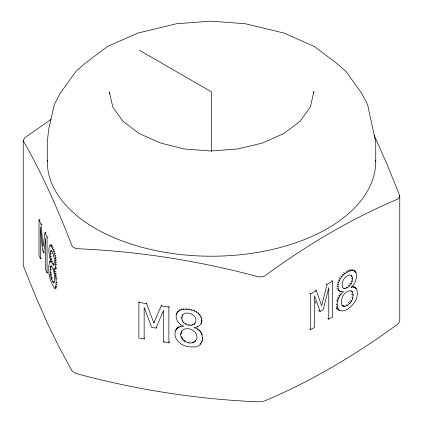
<?xml version="1.0" encoding="UTF-8"?>
<svg xmlns="http://www.w3.org/2000/svg" width="423" height="423" viewBox="0 0 423 423"><rect width="100%" height="100%" fill="white"/><g stroke="black" fill="none" stroke-linecap="round" stroke-linejoin="round"><path stroke-width="0.63" d="M313.877 92.891L313.877 91.574L310.371 106.956L300.087 121.29L283.727 133.599L262.408 143.043L237.578 148.981L210.934 151.006L184.291 148.981L160.428 142.969L139.273 133.599L123.04 121.385L112.835 107.162L109.356 91.897L109.356 93.874M50.755 261.43L49.655 261.599C47.487 270.207 49.306 280.951 54.567 288.248L55.106 288.227C57.422 281.956 55.503 274.596 53.737 268.309L54.62 269.07L56.275 268.817M50.506 253.663L50.628 251.347L50.993 250.252L51.585 250.384C54.102 254.731 54.911 260.282 53.806 265.152L53.213 265.004C51.067 261.657 50.596 257.549 50.506 253.663L51.606 253.488M54.62 269.07L55.276 268.69C56.492 260.811 55.223 251.59 50.39 245.102L49.898 245.123C47.646 250.548 49.708 257.047 51.061 262.54L49.655 261.599M50.258 269.71L50.57 266.294L50.818 265.824L51.495 265.93C54.387 270.942 55.207 277.314 53.991 282.918L53.319 282.85C50.834 278.974 50.369 274.204 50.258 269.71L51.357 269.541M339.854 310.783C334.075 305.718 338.384 295.709 343.598 291.621L341.255 291.875L339.431 291.109C334.9 283.431 342.033 274.046 349.298 271.08C360.549 266.897 356.716 284.198 350.916 287.397C359.613 284.869 358.027 297.972 354.648 302.218C351.291 306.834 344.872 313.11 338.781 310.159M175.645 330.807L177.935 327.032C169.285 336.861 181.446 347.769 191.841 346.871C205.409 348.97 205.594 329.834 193.829 327.666C197.092 327.508 200.343 325.853 201.475 322.633M177.517 311.804C173.874 317.271 177.887 324.473 183.831 326.122L180.087 326.736L177.343 328.301M352.1 281.559L352.433 278.836L352.105 276.452L351.127 275.14L349.493 274.934C344.333 276.298 341.017 281.993 342.419 287.154L343.413 288.428L345.036 288.623C348.388 287.624 351.153 284.949 352.1 281.559L351.021 280.941M352.734 298.226L353.115 295.106L352.708 292.298L351.582 290.844C344.845 289.803 339.886 298.506 341.784 304.512C345.031 309.668 352.11 302.376 352.734 298.226L351.661 297.602M44.716 252.579L43.617 252.748L45.636 238.255L45.636 269.832L47.053 272.893L48.153 272.719M46.096 232.544L44.997 232.713L43.024 246.657L41.063 224.243L39.016 219.828L40.116 219.659M201.084 323.479L201.983 319.809M201.776 321.644L201.977 320.512M182.218 315.611L183.577 313.945C189.197 310.947 198.16 315.87 195.442 322.765L194.083 324.404C188.108 327.656 178.781 321.697 182.609 314.765M181.351 331.727C185.967 324.399 200.227 331.399 196.314 339.928C191.339 347.706 176.513 339.542 181.747 330.881M181.419 333.292L181.626 332.155M327.698 318.545L328.771 319.164L332.652 316.927L332.652 281.184L327.032 284.43L321.644 305.734L316.293 290.627L315.22 290.009M139.278 301.562L138.881 302.408L138.881 338.151L144.153 338.971L144.153 307.389L151.714 327.402L156.045 328.074L163.579 310.397L163.579 341.974L168.877 342.794L169.464 341.52M146.924 302.746L146.527 303.592L153.835 322.918L161.597 305.015M374.075 135.085L387.066 164.357L399.772 195.87L399.772 320.703L398.408 323.643C356.689 354.257 312.068 380.98 264.312 401.062L259.214 401.85C197.292 399.407 135.857 389.652 76.04 373.514L72.312 371.357L59.606 348.134L47.773 324.039L35.934 297.12L23.228 265.602L23.228 140.774L24.592 137.835L51.167 119.318M144.153 338.971L144.544 338.12M153.835 322.918L154.231 322.072M156.045 328.074L156.441 327.222M168.877 342.794L168.877 307.05L169.269 306.199M163.579 341.974L163.976 341.128M176.285 314.749L176.677 313.898M176.925 313.078L178.39 310.826M177.998 311.672L179.495 310.535L180.087 309.266M179.495 310.535L181.33 309.747L181.721 308.896M181.33 309.747L183.476 309.298L183.868 308.446M176.354 329.443L176.941 328.174M181.763 318.117L182.355 316.843M183.476 309.298L185.967 309.208L186.358 308.356M178.591 327.397L178.982 326.551M182.218 320.719L182.609 319.873M180.087 326.736L180.478 325.884M185.967 309.208L188.817 309.488L189.208 308.642M183.577 322.781L183.968 321.929M188.817 309.488L191.619 310.075L192.01 309.229M180.827 334.561L181.224 333.715M185.792 324.251L186.183 323.405M181.351 337.586L181.747 336.734M191.619 310.075L194.109 310.931L194.506 310.08M182.006 338.881L182.599 337.607M188.817 325.097L189.208 324.251M182.926 340.034L183.318 339.188M201.586 320.655C201.634 317.033 199.296 313.866 196.293 312.047L196.684 311.196M184.105 341.023L184.497 340.177M191.857 325.192L192.254 324.341M198.16 313.422L198.556 312.576M185.496 341.816L185.887 340.964M194.083 324.404L194.675 323.13M199.661 314.998L200.053 314.152M200.729 316.732L201.126 315.881M188.901 342.804L189.293 341.953M197.118 327.037L197.509 326.191M201.374 318.614L201.766 317.768M197.594 329.443L197.99 328.592M192.264 342.863L192.655 342.017M199.096 330.569L199.492 329.723M193.623 342.503L194.014 341.657M194.765 341.879L195.352 340.605M200.343 331.859L200.735 331.013M201.322 333.298L201.713 332.446M202.02 334.863L202.416 334.011M202.58 338.384L202.971 337.533M200.481 344.227L200.872 343.376M202.342 340.705L202.733 339.859M201.628 342.651L202.025 341.805M399.772 195.87L398.408 198.815C350.646 218.897 306.03 245.62 264.312 276.23L259.214 277.023C199.402 260.88 137.967 251.13 76.04 248.682L72.312 246.53C58.2 210.289 42.675 174.509 23.228 140.774M309.62 293.239L310.694 293.863L316.293 290.627M318.471 310.514L320.084 311.444L323.257 309.615L328.771 287.587L328.771 319.164M309.62 328.983L310.694 329.607L314.553 327.381L314.553 295.799L320.084 311.444M41.063 224.243L42.168 224.074M44.997 232.713L47.053 237.144L48.153 236.975M49.898 245.123L52.04 244.848M50.966 245.562L52.066 245.393M51.632 246.524L52.732 246.355M52.394 248.01L53.499 247.841M53.145 249.787L54.25 249.618M50.628 251.347L51.728 251.177M53.816 251.69L54.916 251.521M54.398 253.731L55.503 253.557M50.628 256.454L51.728 256.285M54.9 255.899L56 255.73M39.016 219.828L39.016 255.577L40.428 258.617L41.528 258.448M55.302 258.109L56.402 257.935M50.993 259.088L52.092 258.918M55.587 260.293L56.693 260.119M50.057 261.567L51.157 261.398M51.585 261.499L52.685 261.329M55.762 262.45L56.862 262.276M52.394 263.624L53.499 263.45M55.82 264.581L56.92 264.412M53.213 265.004L54.313 264.83M50.57 266.294L51.675 266.125M50.395 267.098L51.495 266.929M55.683 267.188L56.782 267.019M55.276 268.69L56.375 268.52M54.747 271.677L55.852 271.508M50.395 272.951L51.495 272.782M55.149 273.438L56.254 273.269M50.57 274.527L51.675 274.358M55.482 275.257L56.587 275.087M50.818 276.071L51.918 275.896M51.135 277.557L52.235 277.388M55.746 277.107L56.846 276.933M51.506 278.937L52.605 278.768M55.936 278.969L57.036 278.794M52.42 281.364L53.52 281.195M53.319 282.85L54.419 282.675M56.085 282.723L57.184 282.553M56.021 284.949L57.121 284.779M55.831 286.593L56.931 286.424M55.519 287.682L56.624 287.508M54.567 288.248L56.206 288.058M138.881 302.408L146.527 303.592M161.2 305.861L168.877 307.05M194.109 310.931L196.293 312.047M139.273 50.2L211.5 91.897L211.5 151.212M352.475 269.721L354.088 270.651M354.109 270.741L355.188 271.36M351.645 269.731L352.719 270.35M354.897 271.852L355.97 272.475M349.509 269.562L351.127 270.493M347.685 270.149L349.298 271.08M346.173 271.492L347.246 272.111M351.027 275.833L352.105 276.452M343.55 272.544L345.163 273.475M351.354 278.218L352.433 278.836M342.265 274.379L343.339 275.003M340.689 276.071L341.768 276.69M349.493 283.056L351.106 283.986M338.812 277.61L340.425 278.54M353.697 286.635L355.685 287.83M352.063 286.064L353.676 286.995M355.325 288.079L356.404 288.698M348.399 285.435L349.477 286.059M338.252 279.92L339.331 280.544M337.469 281.945L338.543 282.564M346.173 287.101L347.246 287.719M351.095 291.368L352.708 292.298M331.574 280.565L332.652 281.184M336.999 283.986L338.072 284.605M343.957 288L345.036 288.623M351.502 294.175L353.115 295.106M336.84 286.048L337.919 286.667M336.666 288.375L338.278 289.306M340.182 291.251L341.255 291.875M337.818 290.178L339.431 291.109M325.959 283.807L327.032 284.43M339.78 293.774L340.859 294.397M350.524 300.446L351.603 301.065M338.686 295.307L339.759 295.926M349.689 301.731L350.767 302.35M348.161 302.567L349.773 303.497M337.776 296.925L338.849 297.549M337.052 298.643L338.125 299.262M346.236 304.756L347.309 305.374M336.534 300.409L337.607 301.033M343.74 305.734L344.814 306.358M342.725 305.744L343.799 306.368M341.858 305.438L342.937 306.062M336.116 304.111L337.189 304.729M336.285 306.326L337.358 306.95M336.243 307.764L337.855 308.695M338.691 309.974L337.078 309.044L336.523 308.193M43.617 252.748L42.453 250.247L40.428 227.04L40.428 258.617M315.278 301.488L315.918 303.291M375.73 161.401L375.73 141.938L367.55 104.433L361.639 93.277L346.051 71.556L337.617 64L314.368 46.509L284.076 33.089L245.509 23.778L210.934 21.15L176.359 23.778L137.792 33.089L107.5 46.509L84.251 64L75.817 71.556L60.23 93.277L54.318 104.433L48.793 128.661L47.27 141.938L47.27 161.401M310.694 293.863L310.694 329.607M47.053 237.144L47.053 272.893M375.714 160.137A164.23 94.815 0 0 1 211.5 256.216A164.23 94.815 0 0 1 47.286 160.137"/></g></svg>
